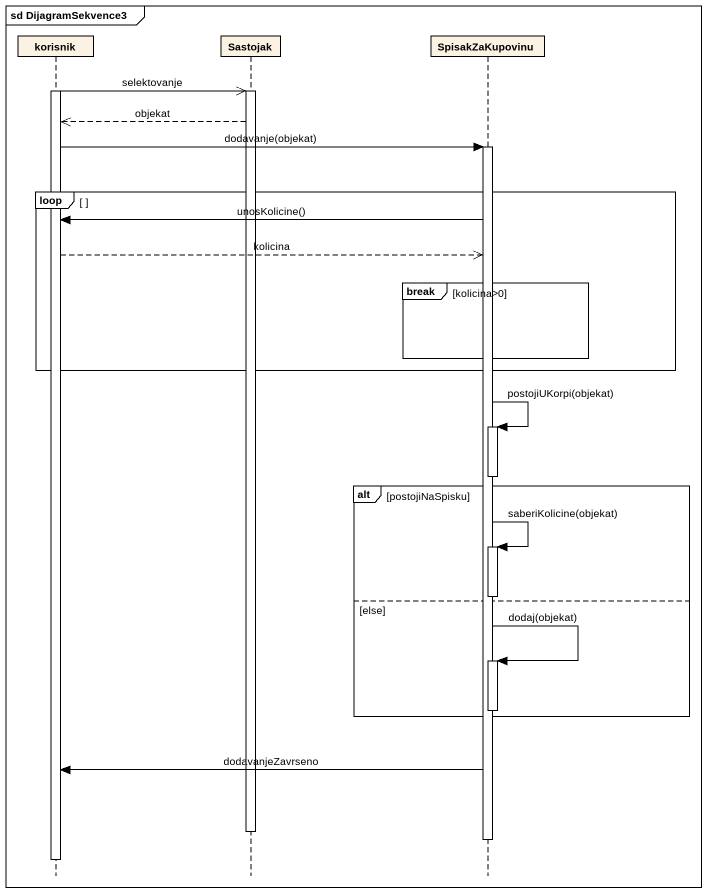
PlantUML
@startuml
mainframe sd DijagramSekvence3
hide footbox
participant korisnik
participant Sastojak
participant SpisakZaKupovinu

activate korisnik
korisnik ->> Sastojak : selektovanje
activate Sastojak
Sastojak -->> korisnik : objekat
korisnik -> SpisakZaKupovinu : dodavanje(objekat)
activate SpisakZaKupovinu
loop
  SpisakZaKupovinu -> korisnik : unosKolicine()
  korisnik -->> SpisakZaKupovinu : kolicina
  break kolicina>0
  end
end
SpisakZaKupovinu -> SpisakZaKupovinu : postojiUKorpi(objekat)
activate SpisakZaKupovinu
deactivate SpisakZaKupovinu
alt postojiNaSpisku
  SpisakZaKupovinu -> SpisakZaKupovinu : saberiKolicine(objekat)
  activate SpisakZaKupovinu
  deactivate SpisakZaKupovinu
else else
  SpisakZaKupovinu -> SpisakZaKupovinu : dodaj(objekat)
  activate SpisakZaKupovinu
  deactivate SpisakZaKupovinu
end
SpisakZaKupovinu -> korisnik : dodavanjeZavrseno
deactivate Sastojak
deactivate SpisakZaKupovinu
deactivate korisnik
@enduml
